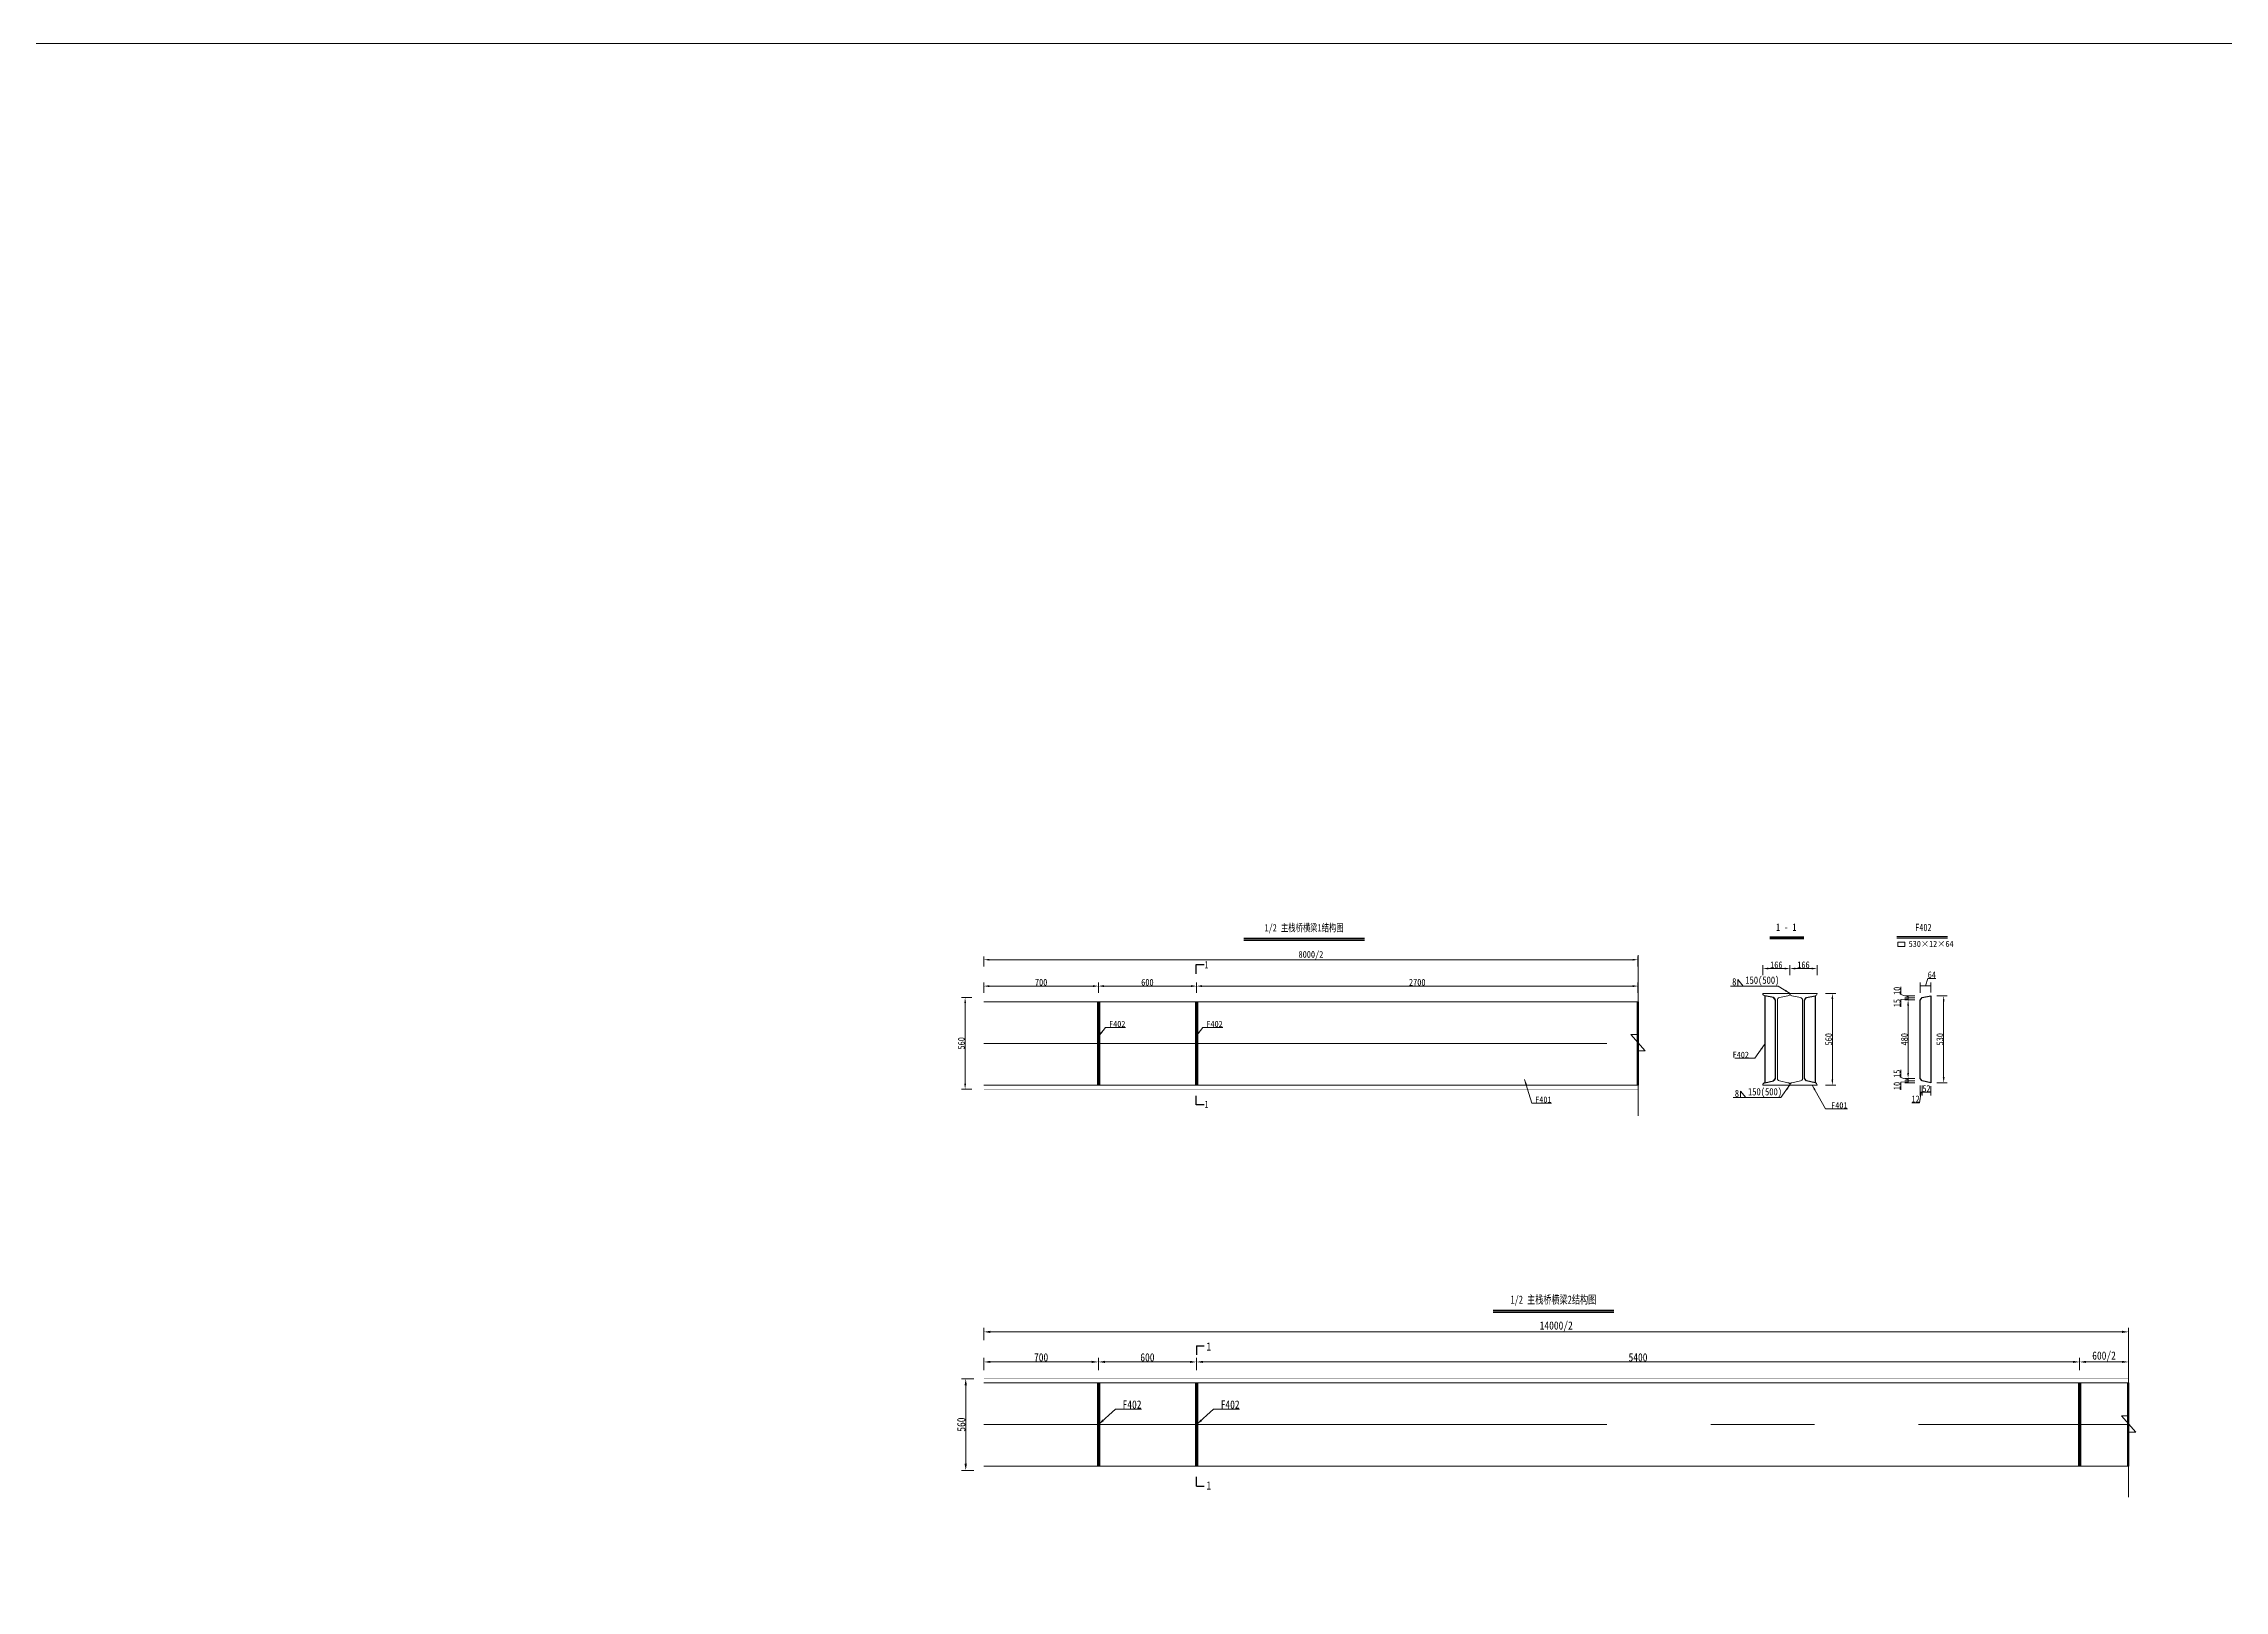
# Model space of a CAD drawing. Header units: millimetres. Extents: x -724662 to -98163, y -2532159 to 119496.
# Drawn here: x -100903 to -100769.7, y 114547.5 to 114642.1 of the extents above; entities that cross this region are included whole.
import ezdxf

# ---------------------------------------------------------------- set-up
doc = ezdxf.new("R2010")
doc.units = ezdxf.units.MM
doc.header["$LTSCALE"] = 20
doc.linetypes.add('CENTER2', pattern=[28.575, 19.05, -3.175, 3.175, -3.175])
doc.layers.get('0').update_dxf_attribs({"lineweight": 25})
for name, color, linetype, lineweight in [('中心线', 3, 'CENTER2', 13), ('文本', 7, 'Continuous', 13), ('标注', 1, 'Continuous', 13), ('粗实线', 7, 'Continuous', 25), ('细实线', 1, 'Continuous', 13)]:
    doc.layers.add(name, color=color, linetype=linetype, lineweight=lineweight)
doc.layers.add('钢构CAD-工字钢', color=6, linetype='Continuous')
doc.styles.get("Standard").update_dxf_attribs({"font": 'simsun.ttf', "width": 0.85})
doc.styles.add('文本1', font='simsun.ttf', dxfattribs={"width": 0.71, "height": 2.2})
doc.dimstyles.new('100-1÷5', dxfattribs={"dimscale": 0.2, "dimtxt": 2.5, "dimasz": 2, "dimexe": 1.25, "dimexo": 1.25, "dimgap": 0.125, "dimtad": 1, "dimdec": 0, "dimlfac": 100, "dimdsep": 46, "dimtxsty": 'Standard', "dimcen": 0.001, "dimclrd": 256, "dimclre": 256, "dimclrt": 7, "dimadec": 4, "dimazin": 2, "dimtfac": 1, "dimtdec": 0, "dimtmove": 1, "dimatfit": 2, "dimfxlon": 1, "dimlwd": -1, "dimlwe": -1, "dimarcsym": 0})
doc.dimstyles.new('100-1÷6', dxfattribs={"dimscale": 0.166667, "dimtxt": 2.5, "dimasz": 2, "dimexe": 1.25, "dimexo": 1.25, "dimgap": 0.125, "dimtad": 1, "dimdec": 0, "dimlfac": 100, "dimdsep": 46, "dimtxsty": 'Standard', "dimcen": 0.001, "dimclrd": 256, "dimclre": 256, "dimclrt": 7, "dimadec": 4, "dimazin": 2, "dimtfac": 1, "dimtdec": 0, "dimtmove": 1, "dimatfit": 2, "dimfxlon": 1, "dimlwd": -1, "dimlwe": -1, "dimarcsym": 0})

# ---------------------------------------------------------------- blocks, each defined once
blk = doc.blocks.new('*D714')
at = {"layer": 'Defpoints', "color": 0, "transparency": 16777216}
for p in [(-100845.51, 114583.76), (-100846.66, 114578.16), (-100845.51, 114578.16)]:
    blk.add_point(p, dxfattribs=at)
at = {"layer": '标注', "transparency": 16777216}
for p, q in [((-100846.24, 114583.76), (-100846.87, 114583.76)), ((-100846.66, 114583.42), (-100846.66, 114578.49))]:
    blk.add_line(p, q, dxfattribs=at)
at = {"layer": '标注', "linetype": 'ByBlock', "transparency": 16777216}
blk.add_line((-100846.24, 114578.16), (-100846.87, 114578.16), dxfattribs=at)
at = {"layer": '标注', "transparency": 16777216}
for points in [[(-100846.71, 114583.42), (-100846.6, 114583.42), (-100846.66, 114583.76)], [(-100846.71, 114578.49), (-100846.6, 114578.49), (-100846.66, 114578.16)]]:
    blk.add_solid(points, dxfattribs=at)
at = {"layer": '标注', "color": 7, "transparency": 16777216, "insert": (-100846.89, 114580.96), "char_height": 0.417, "attachment_point": 5, "rotation": 90}
blk.add_mtext('560', dxfattribs=at)
blk = doc.blocks.new('*D715')
at = {"layer": 'Defpoints', "color": 0, "transparency": 16777216}
for p in [(-100838.51, 114584.46), (-100845.51, 114583.76), (-100838.51, 114583.51)]:
    blk.add_point(p, dxfattribs=at)
at = {"layer": '标注', "transparency": 16777216}
for p, q in [((-100845.51, 114584.04), (-100845.51, 114584.67)), ((-100845.17, 114584.46), (-100838.84, 114584.46))]:
    blk.add_line(p, q, dxfattribs=at)
at = {"layer": '标注', "linetype": 'ByBlock', "transparency": 16777216}
blk.add_line((-100838.51, 114584.04), (-100838.51, 114584.67), dxfattribs=at)
at = {"layer": '标注', "transparency": 16777216}
for points in [[(-100845.17, 114584.52), (-100845.17, 114584.4), (-100845.51, 114584.46)], [(-100838.84, 114584.52), (-100838.84, 114584.4), (-100838.51, 114584.46)]]:
    blk.add_solid(points, dxfattribs=at)
at = {"layer": '标注', "color": 7, "transparency": 16777216, "insert": (-100842.01, 114584.69), "char_height": 0.417, "attachment_point": 5}
blk.add_mtext('700', dxfattribs=at)
blk = doc.blocks.new('*D716')
at = {"layer": 'Defpoints', "color": 0, "transparency": 16777216}
for p in [(-100832.51, 114584.46), (-100838.51, 114583.51), (-100832.51, 114583.51)]:
    blk.add_point(p, dxfattribs=at)
at = {"layer": '标注', "transparency": 16777216}
for p, q in [((-100838.51, 114584.04), (-100838.51, 114584.67)), ((-100838.17, 114584.46), (-100832.84, 114584.46))]:
    blk.add_line(p, q, dxfattribs=at)
at = {"layer": '标注', "linetype": 'ByBlock', "transparency": 16777216}
blk.add_line((-100832.51, 114584.04), (-100832.51, 114584.67), dxfattribs=at)
at = {"layer": '标注', "transparency": 16777216}
for points in [[(-100838.17, 114584.52), (-100838.17, 114584.4), (-100838.51, 114584.46)], [(-100832.84, 114584.52), (-100832.84, 114584.4), (-100832.51, 114584.46)]]:
    blk.add_solid(points, dxfattribs=at)
at = {"layer": '标注', "color": 7, "transparency": 16777216, "insert": (-100835.51, 114584.69), "char_height": 0.417, "attachment_point": 5}
blk.add_mtext('600', dxfattribs=at)
blk = doc.blocks.new('*D717')
at = {"layer": 'Defpoints', "color": 0, "transparency": 16777216}
for p in [(-100805.51, 114586.07), (-100845.51, 114584.23), (-100805.51, 114583.76)]:
    blk.add_point(p, dxfattribs=at)
at = {"layer": '标注', "transparency": 16777216}
for p, q in [((-100845.51, 114585.65), (-100845.51, 114586.28)), ((-100845.17, 114586.07), (-100805.84, 114586.07))]:
    blk.add_line(p, q, dxfattribs=at)
at = {"layer": '标注', "linetype": 'ByBlock', "transparency": 16777216}
blk.add_line((-100805.51, 114585.65), (-100805.51, 114586.28), dxfattribs=at)
at = {"layer": '标注', "transparency": 16777216}
for points in [[(-100845.17, 114586.13), (-100845.17, 114586.02), (-100845.51, 114586.07)], [(-100805.84, 114586.13), (-100805.84, 114586.02), (-100805.51, 114586.07)]]:
    blk.add_solid(points, dxfattribs=at)
at = {"layer": '标注', "color": 7, "transparency": 16777216, "insert": (-100825.51, 114586.35), "char_height": 0.417, "attachment_point": 5}
blk.add_mtext('8000/2', dxfattribs=at)
blk = doc.blocks.new('*D718')
at = {"layer": 'Defpoints', "color": 0, "transparency": 16777216}
for p in [(-100775.51, 114563.31), (-100845.51, 114560.44), (-100775.51, 114560.44)]:
    blk.add_point(p, dxfattribs=at)
at = {"layer": '标注', "transparency": 16777216}
for p, q in [((-100845.51, 114562.81), (-100845.51, 114563.56)), ((-100845.11, 114563.31), (-100775.91, 114563.31))]:
    blk.add_line(p, q, dxfattribs=at)
at = {"layer": '标注', "linetype": 'ByBlock', "transparency": 16777216}
blk.add_line((-100775.51, 114562.81), (-100775.51, 114563.56), dxfattribs=at)
at = {"layer": '标注', "transparency": 16777216}
for points in [[(-100845.11, 114563.38), (-100845.11, 114563.24), (-100845.51, 114563.31)], [(-100775.91, 114563.38), (-100775.91, 114563.24), (-100775.51, 114563.31)]]:
    blk.add_solid(points, dxfattribs=at)
at = {"layer": '标注', "color": 7, "transparency": 16777216, "insert": (-100810.51, 114563.64), "char_height": 0.5, "attachment_point": 5}
blk.add_mtext('14000/2', dxfattribs=at)
blk = doc.blocks.new('*D719')
at = {"layer": 'Defpoints', "color": 0, "transparency": 16777216}
for p in [(-100845.51, 114560.44), (-100838.51, 114561.47), (-100838.51, 114560.19)]:
    blk.add_point(p, dxfattribs=at)
at = {"layer": '标注', "transparency": 16777216}
for p, q in [((-100845.51, 114560.97), (-100845.51, 114561.72)), ((-100845.11, 114561.47), (-100838.91, 114561.47))]:
    blk.add_line(p, q, dxfattribs=at)
at = {"layer": '标注', "linetype": 'ByBlock', "transparency": 16777216}
blk.add_line((-100838.51, 114560.97), (-100838.51, 114561.72), dxfattribs=at)
at = {"layer": '标注', "transparency": 16777216}
for points in [[(-100845.11, 114561.54), (-100845.11, 114561.41), (-100845.51, 114561.47)], [(-100838.91, 114561.54), (-100838.91, 114561.41), (-100838.51, 114561.47)]]:
    blk.add_solid(points, dxfattribs=at)
at = {"layer": '标注', "color": 7, "transparency": 16777216, "insert": (-100842.01, 114561.75), "char_height": 0.5, "attachment_point": 5}
blk.add_mtext('700', dxfattribs=at)
blk = doc.blocks.new('*D720')
at = {"layer": 'Defpoints', "color": 0, "transparency": 16777216}
for p in [(-100838.51, 114560.19), (-100832.51, 114561.47), (-100832.51, 114560.19)]:
    blk.add_point(p, dxfattribs=at)
at = {"layer": '标注', "transparency": 16777216}
for p, q in [((-100838.51, 114560.97), (-100838.51, 114561.72)), ((-100838.11, 114561.47), (-100832.91, 114561.47))]:
    blk.add_line(p, q, dxfattribs=at)
at = {"layer": '标注', "linetype": 'ByBlock', "transparency": 16777216}
blk.add_line((-100832.51, 114560.97), (-100832.51, 114561.72), dxfattribs=at)
at = {"layer": '标注', "transparency": 16777216}
for points in [[(-100838.11, 114561.54), (-100838.11, 114561.41), (-100838.51, 114561.47)], [(-100832.91, 114561.54), (-100832.91, 114561.41), (-100832.51, 114561.47)]]:
    blk.add_solid(points, dxfattribs=at)
at = {"layer": '标注', "color": 7, "transparency": 16777216, "insert": (-100835.51, 114561.75), "char_height": 0.5, "attachment_point": 5}
blk.add_mtext('600', dxfattribs=at)
blk = doc.blocks.new('*D721')
at = {"layer": 'Defpoints', "color": 0, "transparency": 16777216}
for p in [(-100832.51, 114560.19), (-100778.51, 114561.47), (-100778.51, 114560.19)]:
    blk.add_point(p, dxfattribs=at)
at = {"layer": '标注', "transparency": 16777216}
for p, q in [((-100832.51, 114560.97), (-100832.51, 114561.72)), ((-100832.11, 114561.47), (-100778.91, 114561.47))]:
    blk.add_line(p, q, dxfattribs=at)
at = {"layer": '标注', "linetype": 'ByBlock', "transparency": 16777216}
blk.add_line((-100778.51, 114560.97), (-100778.51, 114561.72), dxfattribs=at)
at = {"layer": '标注', "transparency": 16777216}
for points in [[(-100832.11, 114561.54), (-100832.11, 114561.41), (-100832.51, 114561.47)], [(-100778.91, 114561.54), (-100778.91, 114561.41), (-100778.51, 114561.47)]]:
    blk.add_solid(points, dxfattribs=at)
at = {"layer": '标注', "color": 7, "transparency": 16777216, "insert": (-100805.51, 114561.75), "char_height": 0.5, "attachment_point": 5}
blk.add_mtext('5400', dxfattribs=at)
blk = doc.blocks.new('*D722')
at = {"layer": 'Defpoints', "color": 0, "transparency": 16777216}
for p in [(-100778.51, 114560.19), (-100775.51, 114561.47), (-100775.51, 114560.19)]:
    blk.add_point(p, dxfattribs=at)
at = {"layer": '标注', "transparency": 16777216}
for p, q in [((-100778.51, 114560.97), (-100778.51, 114561.72)), ((-100778.11, 114561.47), (-100775.91, 114561.47))]:
    blk.add_line(p, q, dxfattribs=at)
at = {"layer": '标注', "linetype": 'ByBlock', "transparency": 16777216}
blk.add_line((-100775.51, 114560.97), (-100775.51, 114561.72), dxfattribs=at)
at = {"layer": '标注', "transparency": 16777216}
for points in [[(-100778.11, 114561.54), (-100778.11, 114561.41), (-100778.51, 114561.47)], [(-100775.91, 114561.54), (-100775.91, 114561.41), (-100775.51, 114561.47)]]:
    blk.add_solid(points, dxfattribs=at)
at = {"layer": '标注', "color": 7, "transparency": 16777216, "insert": (-100777.01, 114561.8), "char_height": 0.5, "attachment_point": 5}
blk.add_mtext('600/2', dxfattribs=at)
blk = doc.blocks.new('*D723')
at = {"layer": 'Defpoints', "color": 0, "transparency": 16777216}
for p in [(-100845.51, 114560.44), (-100846.62, 114554.84), (-100845.51, 114554.84)]:
    blk.add_point(p, dxfattribs=at)
at = {"layer": '标注', "transparency": 16777216}
for p, q in [((-100846.12, 114560.44), (-100846.87, 114560.44)), ((-100846.62, 114560.04), (-100846.62, 114555.24))]:
    blk.add_line(p, q, dxfattribs=at)
at = {"layer": '标注', "linetype": 'ByBlock', "transparency": 16777216}
blk.add_line((-100846.12, 114554.84), (-100846.87, 114554.84), dxfattribs=at)
at = {"layer": '标注', "transparency": 16777216}
for points in [[(-100846.69, 114560.04), (-100846.55, 114560.04), (-100846.62, 114560.44)], [(-100846.69, 114555.24), (-100846.55, 114555.24), (-100846.62, 114554.84)]]:
    blk.add_solid(points, dxfattribs=at)
at = {"layer": '标注', "color": 7, "transparency": 16777216, "insert": (-100846.89, 114557.64), "char_height": 0.5, "attachment_point": 5, "rotation": 90}
blk.add_mtext('560', dxfattribs=at)
blk = doc.blocks.new('*D736')
at = {"layer": 'Defpoints', "color": 0, "transparency": 16777216}
for p in [(-100796.22, 114585.53), (-100797.88, 114584.01), (-100796.22, 114583.12)]:
    blk.add_point(p, dxfattribs=at)
at = {"layer": '标注', "transparency": 16777216}
for p, q in [((-100797.88, 114585.12), (-100797.88, 114585.74)), ((-100797.54, 114585.53), (-100796.55, 114585.53))]:
    blk.add_line(p, q, dxfattribs=at)
at = {"layer": '标注', "linetype": 'ByBlock', "transparency": 16777216}
blk.add_line((-100796.22, 114585.12), (-100796.22, 114585.74), dxfattribs=at)
at = {"layer": '标注', "transparency": 16777216}
for points in [[(-100797.54, 114585.59), (-100797.54, 114585.48), (-100797.88, 114585.53)], [(-100796.55, 114585.59), (-100796.55, 114585.48), (-100796.22, 114585.53)]]:
    blk.add_solid(points, dxfattribs=at)
at = {"layer": '标注', "color": 7, "transparency": 16777216, "insert": (-100797.05, 114585.76), "char_height": 0.417, "attachment_point": 5}
blk.add_mtext('166', dxfattribs=at)
blk = doc.blocks.new('*D737')
at = {"layer": 'Defpoints', "color": 0, "transparency": 16777216}
for p in [(-100794.56, 114585.53), (-100796.22, 114584.01), (-100794.56, 114584.01)]:
    blk.add_point(p, dxfattribs=at)
at = {"layer": '标注', "transparency": 16777216}
for p, q in [((-100796.22, 114585.12), (-100796.22, 114585.74)), ((-100795.88, 114585.53), (-100794.89, 114585.53))]:
    blk.add_line(p, q, dxfattribs=at)
at = {"layer": '标注', "linetype": 'ByBlock', "transparency": 16777216}
blk.add_line((-100794.56, 114585.12), (-100794.56, 114585.74), dxfattribs=at)
at = {"layer": '标注', "transparency": 16777216}
for points in [[(-100795.88, 114585.59), (-100795.88, 114585.48), (-100796.22, 114585.53)], [(-100794.89, 114585.59), (-100794.89, 114585.48), (-100794.56, 114585.53)]]:
    blk.add_solid(points, dxfattribs=at)
at = {"layer": '标注', "color": 7, "transparency": 16777216, "insert": (-100795.39, 114585.76), "char_height": 0.417, "attachment_point": 5}
blk.add_mtext('166', dxfattribs=at)
blk = doc.blocks.new('*D738')
at = {"layer": 'Defpoints', "color": 0, "transparency": 16777216}
for p in [(-100794.56, 114584.01), (-100794.56, 114578.41), (-100793.62, 114578.41)]:
    blk.add_point(p, dxfattribs=at)
at = {"layer": '标注', "transparency": 16777216}
for p, q in [((-100794.04, 114584.01), (-100793.41, 114584.01)), ((-100793.62, 114583.67), (-100793.62, 114578.74))]:
    blk.add_line(p, q, dxfattribs=at)
at = {"layer": '标注', "linetype": 'ByBlock', "transparency": 16777216}
blk.add_line((-100794.04, 114578.41), (-100793.41, 114578.41), dxfattribs=at)
at = {"layer": '标注', "transparency": 16777216}
for points in [[(-100793.68, 114583.67), (-100793.57, 114583.67), (-100793.62, 114584.01)], [(-100793.68, 114578.74), (-100793.57, 114578.74), (-100793.62, 114578.41)]]:
    blk.add_solid(points, dxfattribs=at)
at = {"layer": '标注', "color": 7, "transparency": 16777216, "insert": (-100793.85, 114581.21), "char_height": 0.417, "attachment_point": 5, "rotation": 90}
blk.add_mtext('560', dxfattribs=at)
blk = doc.blocks.new('*D739')
at = {"layer": 'Defpoints', "color": 0, "transparency": 16777216}
for p in [(-100787.61, 114584.47), (-100788.25, 114583.61), (-100787.61, 114583.86)]:
    blk.add_point(p, dxfattribs=at)
at = {"layer": '标注', "transparency": 16777216}
for p, q in [((-100788.25, 114584.05), (-100788.25, 114584.68)), ((-100788.25, 114584.47), (-100787.61, 114584.47)), ((-100788.25, 114584.47), (-100787.61, 114584.47)), ((-100787.93, 114584.47), (-100787.79, 114584.92)), ((-100787.79, 114584.92), (-100787.29, 114584.92))]:
    blk.add_line(p, q, dxfattribs=at)
at = {"layer": '标注', "linetype": 'ByBlock', "transparency": 16777216}
blk.add_line((-100787.61, 114584.07), (-100787.61, 114584.68), dxfattribs=at)
at = {"layer": '标注', "color": 7, "transparency": 16777216, "insert": (-100787.54, 114585.15), "char_height": 0.417, "attachment_point": 5}
blk.add_mtext('64', dxfattribs=at)
blk = doc.blocks.new('*D740')
at = {"layer": 'Defpoints', "color": 0, "transparency": 16777216}
for p in [(-100787.61, 114583.86), (-100787.61, 114578.55), (-100786.82, 114578.55)]:
    blk.add_point(p, dxfattribs=at)
at = {"layer": '标注', "transparency": 16777216}
for p, q in [((-100787.24, 114583.86), (-100786.61, 114583.86)), ((-100786.82, 114583.52), (-100786.82, 114578.89))]:
    blk.add_line(p, q, dxfattribs=at)
at = {"layer": '标注', "linetype": 'ByBlock', "transparency": 16777216}
blk.add_line((-100787.24, 114578.55), (-100786.61, 114578.55), dxfattribs=at)
at = {"layer": '标注', "transparency": 16777216}
for points in [[(-100786.87, 114583.52), (-100786.76, 114583.52), (-100786.82, 114583.86)], [(-100786.87, 114578.89), (-100786.76, 114578.89), (-100786.82, 114578.55)]]:
    blk.add_solid(points, dxfattribs=at)
at = {"layer": '标注', "color": 7, "transparency": 16777216, "insert": (-100787.05, 114581.21), "char_height": 0.417, "attachment_point": 5, "rotation": 90}
blk.add_mtext('530', dxfattribs=at)
blk = doc.blocks.new('*D801')
at = {"layer": 'Defpoints', "color": 0, "transparency": 16777216}
for p in [(-100805.51, 114584.46), (-100832.51, 114583.51), (-100805.51, 114583.51)]:
    blk.add_point(p, dxfattribs=at)
at = {"layer": '标注', "transparency": 16777216}
for p, q in [((-100832.51, 114584.04), (-100832.51, 114584.67)), ((-100832.17, 114584.46), (-100805.84, 114584.46))]:
    blk.add_line(p, q, dxfattribs=at)
at = {"layer": '标注', "linetype": 'ByBlock', "transparency": 16777216}
blk.add_line((-100805.51, 114584.04), (-100805.51, 114584.67), dxfattribs=at)
at = {"layer": '标注', "transparency": 16777216}
for points in [[(-100832.17, 114584.52), (-100832.17, 114584.4), (-100832.51, 114584.46)], [(-100805.84, 114584.52), (-100805.84, 114584.4), (-100805.51, 114584.46)]]:
    blk.add_solid(points, dxfattribs=at)
at = {"layer": '标注', "color": 7, "transparency": 16777216, "insert": (-100819.01, 114584.69), "char_height": 0.417, "attachment_point": 5}
blk.add_mtext('2700', dxfattribs=at)
blk = doc.blocks.new('*D803')
at = {"layer": 'Defpoints', "color": 0, "transparency": 16777216}
for p in [(-100788.25, 114578.81), (-100788.13, 114578.66), (-100788.13, 114577.97)]:
    blk.add_point(p, dxfattribs=at)
at = {"layer": '标注', "transparency": 16777216}
for p, q in [((-100788.19, 114577.97), (-100788.3, 114577.33)), ((-100788.25, 114578.38), (-100788.25, 114577.76)), ((-100788.25, 114577.97), (-100788.13, 114577.97)), ((-100788.25, 114577.97), (-100788.13, 114577.97)), ((-100788.3, 114577.33), (-100788.76, 114577.33))]:
    blk.add_line(p, q, dxfattribs=at)
at = {"layer": '标注', "linetype": 'ByBlock', "transparency": 16777216}
blk.add_line((-100788.13, 114578.38), (-100788.13, 114577.76), dxfattribs=at)
at = {"layer": '标注', "color": 7, "transparency": 16777216, "insert": (-100788.53, 114577.56), "char_height": 0.417, "attachment_point": 5}
blk.add_mtext('12', dxfattribs=at)
blk = doc.blocks.new('*D804')
at = {"layer": 'Defpoints', "color": 0, "transparency": 16777216}
for p in [(-100788.13, 114578.66), (-100787.61, 114578.55), (-100787.61, 114577.97)]:
    blk.add_point(p, dxfattribs=at)
at = {"layer": '标注', "transparency": 16777216}
for p, q in [((-100788.13, 114578.38), (-100788.13, 114577.76)), ((-100788.13, 114577.97), (-100787.61, 114577.97))]:
    blk.add_line(p, q, dxfattribs=at)
at = {"layer": '标注', "linetype": 'ByBlock', "transparency": 16777216}
blk.add_line((-100787.61, 114578.34), (-100787.61, 114577.76), dxfattribs=at)
at = {"layer": '标注', "color": 7, "transparency": 16777216, "insert": (-100787.87, 114578.19), "char_height": 0.417, "attachment_point": 5}
blk.add_mtext('52', dxfattribs=at)
blk = doc.blocks.new('*D805')
at = {"layer": 'Defpoints', "color": 0, "transparency": 16777216}
for p in [(-100788.99, 114583.75), (-100788.13, 114583.75), (-100787.61, 114583.86)]:
    blk.add_point(p, dxfattribs=at)
at = {"layer": '标注', "transparency": 16777216}
for p, q in [((-100789.44, 114583.94), (-100789.44, 114584.41)), ((-100788.99, 114583.81), (-100789.44, 114583.94)), ((-100788.58, 114583.86), (-100789.2, 114583.86)), ((-100788.99, 114583.86), (-100788.99, 114583.75)), ((-100788.99, 114583.86), (-100788.99, 114583.75))]:
    blk.add_line(p, q, dxfattribs=at)
at = {"layer": '标注', "linetype": 'ByBlock', "transparency": 16777216}
blk.add_line((-100788.58, 114583.75), (-100789.2, 114583.75), dxfattribs=at)
at = {"layer": '标注', "color": 7, "transparency": 16777216, "insert": (-100789.67, 114584.17), "char_height": 0.417, "attachment_point": 5, "rotation": 90}
blk.add_mtext('10', dxfattribs=at)
blk = doc.blocks.new('*D806')
at = {"layer": 'Defpoints', "color": 0, "transparency": 16777216}
for p in [(-100788.99, 114583.61), (-100788.25, 114583.61), (-100788.13, 114583.75)]:
    blk.add_point(p, dxfattribs=at)
at = {"layer": '标注', "transparency": 16777216}
for p, q in [((-100788.99, 114583.68), (-100789.44, 114583.65)), ((-100789.44, 114583.65), (-100789.44, 114583.19)), ((-100788.58, 114583.75), (-100789.2, 114583.75)), ((-100788.99, 114583.75), (-100788.99, 114583.61)), ((-100788.99, 114583.75), (-100788.99, 114583.61))]:
    blk.add_line(p, q, dxfattribs=at)
at = {"layer": '标注', "linetype": 'ByBlock', "transparency": 16777216}
blk.add_line((-100788.58, 114583.61), (-100789.2, 114583.61), dxfattribs=at)
at = {"layer": '标注', "color": 7, "transparency": 16777216, "insert": (-100789.67, 114583.42), "char_height": 0.417, "attachment_point": 5, "rotation": 90}
blk.add_mtext('15', dxfattribs=at)
blk = doc.blocks.new('*D807')
at = {"layer": 'Defpoints', "color": 0, "transparency": 16777216}
for p in [(-100788.25, 114583.61), (-100788.99, 114578.81), (-100788.25, 114578.81)]:
    blk.add_point(p, dxfattribs=at)
at = {"layer": '标注', "transparency": 16777216}
for p, q in [((-100788.58, 114583.61), (-100789.2, 114583.61)), ((-100788.99, 114583.27), (-100788.99, 114579.14))]:
    blk.add_line(p, q, dxfattribs=at)
at = {"layer": '标注', "linetype": 'ByBlock', "transparency": 16777216}
blk.add_line((-100788.58, 114578.81), (-100789.2, 114578.81), dxfattribs=at)
at = {"layer": '标注', "transparency": 16777216}
for points in [[(-100789.05, 114583.27), (-100788.94, 114583.27), (-100788.99, 114583.61)], [(-100789.05, 114579.14), (-100788.94, 114579.14), (-100788.99, 114578.81)]]:
    blk.add_solid(points, dxfattribs=at)
at = {"layer": '标注', "color": 7, "transparency": 16777216, "insert": (-100789.22, 114581.21), "char_height": 0.417, "attachment_point": 5, "rotation": 90}
blk.add_mtext('480', dxfattribs=at)
blk = doc.blocks.new('*D808')
at = {"layer": 'Defpoints', "color": 0, "transparency": 16777216}
for p in [(-100788.99, 114578.66), (-100788.25, 114578.81), (-100788.13, 114578.66)]:
    blk.add_point(p, dxfattribs=at)
at = {"layer": '标注', "transparency": 16777216}
for p, q in [((-100789.44, 114578.87), (-100789.44, 114579.33)), ((-100788.99, 114578.73), (-100789.44, 114578.87)), ((-100788.58, 114578.81), (-100789.2, 114578.81)), ((-100788.99, 114578.81), (-100788.99, 114578.66)), ((-100788.99, 114578.81), (-100788.99, 114578.66))]:
    blk.add_line(p, q, dxfattribs=at)
at = {"layer": '标注', "linetype": 'ByBlock', "transparency": 16777216}
blk.add_line((-100788.58, 114578.66), (-100789.2, 114578.66), dxfattribs=at)
at = {"layer": '标注', "color": 7, "transparency": 16777216, "insert": (-100789.67, 114579.1), "char_height": 0.417, "attachment_point": 5, "rotation": 90}
blk.add_mtext('15', dxfattribs=at)
blk = doc.blocks.new('*D809')
at = {"layer": 'Defpoints', "color": 0, "transparency": 16777216}
for p in [(-100788.99, 114578.55), (-100788.13, 114578.66), (-100787.61, 114578.55)]:
    blk.add_point(p, dxfattribs=at)
at = {"layer": '标注', "transparency": 16777216}
for p, q in [((-100788.99, 114578.61), (-100789.44, 114578.59)), ((-100789.44, 114578.59), (-100789.44, 114578.12)), ((-100788.58, 114578.66), (-100789.2, 114578.66)), ((-100788.99, 114578.66), (-100788.99, 114578.55)), ((-100788.99, 114578.66), (-100788.99, 114578.55))]:
    blk.add_line(p, q, dxfattribs=at)
at = {"layer": '标注', "linetype": 'ByBlock', "transparency": 16777216}
blk.add_line((-100788.58, 114578.55), (-100789.2, 114578.55), dxfattribs=at)
at = {"layer": '标注', "color": 7, "transparency": 16777216, "insert": (-100789.67, 114578.35), "char_height": 0.417, "attachment_point": 5, "rotation": 90}
blk.add_mtext('10', dxfattribs=at)

msp = doc.modelspace()

# ---------------------------------------------------------------- linework, layer by layer
for p, q in [((-100832.5185, 114562.4621), (-100832.0419, 114562.4621)), ((-100832.5185, 114562.4621), (-100832.5185, 114561.8969)), ((-100832.5185, 114553.8744), (-100832.5185, 114554.4396)), ((-100832.5185, 114553.8744), (-100832.0419, 114553.8744))]:
    msp.add_line(p, q)
for points in [[(-100832.5236, 114585.2136), (-100832.5236, 114585.7788), (-100832.047, 114585.7788)], [(-100832.047, 114577.1912), (-100832.5236, 114577.1912), (-100832.5236, 114577.7564)]]:
    msp.add_lwpolyline(points)
at = {"color": 0}
for points in [[(-100797.2327, 114578.6579), (-100797.109, 114578.8056), (-100797.109, 114583.6056), (-100797.2327, 114583.7532), (-100797.7528, 114583.8579), (-100797.7528, 114578.5532)], [(-100795.2003, 114578.6579), (-100795.324, 114578.8056), (-100795.324, 114583.6056), (-100795.2003, 114583.7532), (-100794.6802, 114583.8579), (-100794.6802, 114578.5532)], [(-100788.1268, 114578.6579), (-100788.2505, 114578.8056), (-100788.2505, 114583.6056), (-100788.1268, 114583.7532), (-100787.6067, 114583.8579), (-100787.6067, 114578.5532)]]:
    msp.add_lwpolyline(points, close=True, dxfattribs=at)
at = {"layer": '中心线', "ltscale": 0.1}
for p, q in [((-100845.5077, 114580.9553), (-100805.4705, 114580.9553)), ((-100845.5077, 114557.6385), (-100775.4705, 114557.6385))]:
    msp.add_line(p, q, dxfattribs=at)
for points in [[(-100805.5077, 114586.3593), (-100805.5077, 114581.496), (-100805.9449, 114581.496), (-100805.0706, 114580.4994), (-100805.5077, 114580.4994), (-100805.5077, 114576.5271)], [(-100775.5077, 114563.0426), (-100775.5077, 114558.1793), (-100775.9449, 114558.1793), (-100775.0706, 114557.1827), (-100775.5077, 114557.1827), (-100775.5077, 114553.2104)]]:
    msp.add_lwpolyline(points, dxfattribs=at)
at = {"layer": '标注', "color": 0}
for p, q in [((-100799.4072, 114584.8649), (-100799.4072, 114584.4638)), ((-100799.4072, 114584.8649), (-100799.0844, 114584.4638)), ((-100799.2442, 114578.0387), (-100799.2442, 114577.6375)), ((-100799.2442, 114578.0387), (-100798.9214, 114577.6375))]:
    msp.add_line(p, q, dxfattribs=at)
at = {"layer": '标注'}
for points in [[(-101125.3772, 114642.1078), (-100637.2088, 114642.1078), (-100636.2929, 114250.1929), (-101124.4612, 114250.1929)], [(-100789.1974, 114586.888), (-100789.6183, 114586.888), (-100789.6183, 114587.1441), (-100789.1974, 114587.1441)]]:
    msp.add_lwpolyline(points, close=True, dxfattribs=at)
at = {"layer": '粗实线'}
msp.add_line((-100789.6771, 114587.4916), (-100786.5892, 114587.4916), dxfattribs=at)
at = {"layer": '粗实线', "lineweight": 40}
for points in [[(-100829.6187, 114587.3629), (-100822.2409, 114587.3629)], [(-100797.439, 114587.4514), (-100795.364, 114587.4514)], [(-100814.373, 114564.609), (-100806.9951, 114564.609)]]:
    msp.add_lwpolyline(points, dxfattribs=at)
at = {"layer": '细实线'}
for p, q in [((-100829.6187, 114587.2563), (-100822.2409, 114587.2563)), ((-100797.439, 114587.3448), (-100795.364, 114587.3448)), ((-100789.6771, 114587.3859), (-100786.5892, 114587.3859)), ((-100814.373, 114564.5024), (-100806.9951, 114564.5024))]:
    msp.add_line(p, q, dxfattribs=at)
at = {"layer": '细实线', "color": 0}
for p, q in [((-100845.5077, 114583.5053), (-100805.5077, 114583.5053)), ((-100845.5077, 114578.4053), (-100805.5077, 114578.4053)), ((-100845.5077, 114560.1885), (-100775.5077, 114560.1885)), ((-100845.5077, 114555.0885), (-100775.5077, 114555.0885))]:
    msp.add_line(p, q, dxfattribs=at)
at = {"layer": '细实线'}
for points in [[(-100797.0465, 114578.4056), (-100796.2165, 114578.4056, 0.36344654), (-100796.3402, 114578.5532), (-100796.8603, 114578.6579, -0.350947), (-100796.984, 114578.8056), (-100796.984, 114583.6056, -0.36344654), (-100796.8603, 114583.7532), (-100796.3402, 114583.8579, 0.36344654), (-100796.2165, 114584.0056), (-100797.8765, 114584.0056, 0.36344654), (-100797.7528, 114583.8579), (-100797.2327, 114583.7532, -0.350947), (-100797.109, 114583.6056), (-100797.109, 114578.8056, -0.36344654), (-100797.2327, 114578.6579), (-100797.7528, 114578.5532, 0.36344654), (-100797.8765, 114578.4056)], [(-100795.3865, 114578.4056), (-100794.5565, 114578.4056, 0.36344654), (-100794.6802, 114578.5532), (-100795.2003, 114578.6579, -0.350947), (-100795.324, 114578.8056), (-100795.324, 114583.6056, -0.36344654), (-100795.2003, 114583.7532), (-100794.6802, 114583.8579, 0.36344654), (-100794.5565, 114584.0056), (-100796.2165, 114584.0056, 0.36344654), (-100796.0928, 114583.8579), (-100795.5727, 114583.7532, -0.350947), (-100795.449, 114583.6056), (-100795.449, 114578.8056, -0.36344654), (-100795.5727, 114578.6579), (-100796.0928, 114578.5532, 0.36344654), (-100796.2165, 114578.4056)]]:
    msp.add_lwpolyline(points, format="xyb", close=True, dxfattribs=at)
at = {"layer": '钢构CAD-工字钢'}
for p, q in [((-100838.5677, 114583.5053), (-100838.5677, 114578.4053)), ((-100838.4477, 114583.5053), (-100838.4477, 114578.4053)), ((-100832.5677, 114583.5053), (-100832.5677, 114578.4053)), ((-100832.4477, 114583.5053), (-100832.4477, 114578.4053)), ((-100805.5677, 114583.5053), (-100805.5677, 114578.4053)), ((-100838.5677, 114560.1885), (-100838.5677, 114555.0885)), ((-100838.4477, 114560.1885), (-100838.4477, 114555.0885)), ((-100832.5677, 114560.1885), (-100832.5677, 114555.0885)), ((-100832.4477, 114560.1885), (-100832.4477, 114555.0885)), ((-100778.5677, 114560.1885), (-100778.5677, 114555.0885)), ((-100778.4477, 114560.1885), (-100778.4477, 114555.0885)), ((-100775.5677, 114560.1885), (-100775.5677, 114555.0885))]:
    msp.add_line(p, q, dxfattribs=at)
at = {"layer": '钢构CAD-工字钢', "color": 3}
for p, q in [((-100838.5077, 114583.5053), (-100838.5077, 114578.4053)), ((-100832.5077, 114583.5053), (-100832.5077, 114578.4053)), ((-100805.5077, 114583.5053), (-100805.5077, 114578.4053)), ((-100838.5077, 114560.1885), (-100838.5077, 114555.0885)), ((-100832.5077, 114560.1885), (-100832.5077, 114555.0885)), ((-100778.5077, 114560.1885), (-100778.5077, 114555.0885)), ((-100775.5077, 114560.1885), (-100775.5077, 114555.0885))]:
    msp.add_line(p, q, dxfattribs=at)
at = {"layer": '钢构CAD-工字钢', "color": 0, "const_width": 0.005}
for points in [[(-100805.5077, 114583.7553), (-100845.5077, 114583.7553), (-100845.5077, 114578.1553), (-100805.5077, 114578.1553)], [(-100775.5077, 114560.4385), (-100845.5077, 114560.4385), (-100845.5077, 114554.8385), (-100775.5077, 114554.8385)]]:
    msp.add_lwpolyline(points, dxfattribs=at)

# ---------------------------------------------------------------- texts
at = {"char_height": 0.5, "width": 0.616371}
for insert, attachment_point in [((-100831.8963, 114562.668), 1), ((-100831.8963, 114553.6685), 7)]:
    msp.add_mtext('1', dxfattribs=dict(at, insert=insert, attachment_point=attachment_point))
at = {"layer": '文本', "width": 8.736085, "attachment_point": 5, "style": '文本1'}
for s, insert, char_height in [('1/2 主栈桥横梁1结构图', (-100825.9299, 114587.9753), 0.45), ('1 - 1', (-100796.4464, 114588.0638), 0.45), ('F402', (-100788.0583, 114588.0432), 0.45), ('1', (-100831.9014, 114585.7681), 0.45), ('1', (-100831.9014, 114577.2271), 0.45), ('1/2 主栈桥横梁2结构图', (-100810.6842, 114565.2214), 0.5)]:
    msp.add_mtext(s, dxfattribs=dict(at, insert=insert, char_height=char_height))
at = {"layer": '标注', "insert": (-100789.9555, 114587.0412), "char_height": 0.375, "width": 3.89394, "attachment_point": 4}
msp.add_mtext('    530×12×64', dxfattribs=at)
at = {"layer": '标注', "color": 0, "char_height": 0.45, "attachment_point": 1}
for s, insert, width in [('8', (-100799.7528, 114584.9486), 0.19926), ('150(500)', (-100798.9473, 114585.0509), 0.581101), ('8', (-100799.5898, 114578.1224), 0.19926), ('150(500)', (-100798.7843, 114578.2247), 0.581101)]:
    msp.add_mtext(s, dxfattribs=dict(at, insert=insert, width=width))
at = {"layer": '标注', "color": 0, "attachment_point": 9}
for s, insert, char_height in [('F402', (-100836.8548, 114581.9491), 0.375), ('F402', (-100830.9023, 114581.9491), 0.375), ('F402', (-100798.7237, 114580.0675), 0.375), ('F401', (-100810.7962, 114577.3231), 0.375), ('F402', (-100835.8715, 114558.6074), 0.5), ('F402', (-100829.8727, 114558.6074), 0.5)]:
    msp.add_mtext(s, dxfattribs=dict(at, insert=insert, char_height=char_height))
at = {"layer": '标注', "color": 7, "insert": (-100793.6981, 114576.9739), "char_height": 0.375, "attachment_point": 7}
msp.add_mtext('F401', dxfattribs=at)

# ---------------------------------------------------------------- dimensions: what is measured, and where the dimension line sits
at = {"layer": '标注'}
for base, p1, p2, text, dimstyle, picture, middle in [((-100805.5077, 114586.0711), (-100845.5077, 114584.2323), (-100805.5077, 114583.7553), '8000/2', '100-1÷6', '*D717', (-100825.5077, 114586.3456)), ((-100775.5077, 114563.3107), (-100845.5077, 114560.4385), (-100775.5077, 114560.4385), '14000/2', '100-1÷5', '*D718', (-100810.5077, 114563.6402)), ((-100775.5077, 114561.4748), (-100778.5077, 114560.1885), (-100775.5077, 114560.1885), '600/2', '100-1÷5', '*D722', (-100777.0077, 114561.8042))]:
    dim = msp.add_linear_dim(base=base, p1=p1, p2=p2, text=text, dimstyle=dimstyle, dxfattribs=at)
    dim.commit()
    dim.dimension.update_dxf_attribs({"geometry": picture, "text_midpoint": middle})
for base, p1, p2, dimstyle, picture, middle in [((-100796.2165, 114585.533), (-100797.8765, 114584.0056), (-100796.2165, 114583.124), '100-1÷6', '*D736', (-100797.0465, 114585.7622)), ((-100794.5565, 114585.533), (-100796.2165, 114584.0056), (-100794.5565, 114584.0056), '100-1÷6', '*D737', (-100795.3865, 114585.7622)), ((-100838.5077, 114584.4597), (-100845.5077, 114583.7553), (-100838.5077, 114583.5053), '100-1÷6', '*D715', (-100842.0077, 114584.6889)), ((-100832.5077, 114584.4597), (-100838.5077, 114583.5053), (-100832.5077, 114583.5053), '100-1÷6', '*D716', (-100835.5077, 114584.6889)), ((-100805.5077, 114584.4597), (-100832.5077, 114583.5053), (-100805.5077, 114583.5053), '100-1÷6', '*D801', (-100819.0077, 114584.6889)), ((-100787.6067, 114584.4699), (-100788.2505, 114583.6056), (-100787.6067, 114583.8579), '100-1÷6', '*D739', (-100787.7734, 114585.147)), ((-100838.5077, 114561.4748), (-100845.5077, 114560.4385), (-100838.5077, 114560.1885), '100-1÷5', '*D719', (-100842.0077, 114561.7498)), ((-100832.5077, 114561.4748), (-100838.5077, 114560.1885), (-100832.5077, 114560.1885), '100-1÷5', '*D720', (-100835.5077, 114561.7498)), ((-100778.5077, 114561.4748), (-100832.5077, 114560.1885), (-100778.5077, 114560.1885), '100-1÷5', '*D721', (-100805.5077, 114561.7498))]:
    dim = msp.add_linear_dim(base=base, p1=p1, p2=p2, dimstyle=dimstyle, dxfattribs=at)
    dim.commit()
    dim.dimension.update_dxf_attribs({"geometry": picture, "text_midpoint": middle})
for base, p1, p2, dimstyle, picture, middle in [((-100788.9918, 114583.7532), (-100787.6067, 114583.8579), (-100788.1268, 114583.7532), '100-1÷6', '*D805', (-100789.6689, 114583.9608)), ((-100846.659, 114578.1553), (-100845.5077, 114583.7553), (-100845.5077, 114578.1553), '100-1÷6', '*D714', (-100846.8882, 114580.9553)), ((-100793.6225, 114578.4056), (-100794.5565, 114584.0056), (-100794.5565, 114578.4056), '100-1÷6', '*D738', (-100793.8517, 114581.2056)), ((-100788.9918, 114578.8056), (-100788.2505, 114583.6056), (-100788.2505, 114578.8056), '100-1÷6', '*D807', (-100789.2209, 114581.2056)), ((-100786.8185, 114578.5532), (-100787.6067, 114583.8579), (-100787.6067, 114578.5532), '100-1÷6', '*D740', (-100787.0477, 114581.2056)), ((-100788.9918, 114578.6579), (-100788.2505, 114578.8056), (-100788.1268, 114578.6579), '100-1÷6', '*D808', (-100789.6689, 114578.8869)), ((-100846.6196, 114554.8385), (-100845.5077, 114560.4385), (-100845.5077, 114554.8385), '100-1÷5', '*D723', (-100846.8946, 114557.6385))]:
    dim = msp.add_linear_dim(base=base, p1=p1, p2=p2, angle=90, dimstyle=dimstyle, dxfattribs=at)
    dim.commit()
    dim.dimension.update_dxf_attribs({"geometry": picture, "text_midpoint": middle})
for base, p1, p2, picture, middle in [((-100788.9918, 114583.6056), (-100788.1268, 114583.7532), (-100788.2505, 114583.6056), '*D806', (-100789.4417, 114583.628)), ((-100788.9918, 114578.5532), (-100788.1268, 114578.6579), (-100787.6067, 114578.5532), '*D809', (-100789.4411, 114578.5666))]:
    dim = msp.add_linear_dim(base=base, p1=p1, p2=p2, angle=90, dimstyle='100-1÷6', dxfattribs=at)
    dim.commit()
    dim.dimension.update_dxf_attribs({"geometry": picture, "text_midpoint": middle, "dimtype": 160})
for base, p1, p2, picture, middle in [((-100788.1268, 114577.9658), (-100788.2505, 114578.8056), (-100788.1268, 114578.6579), '*D803', (-100788.3246, 114577.3304)), ((-100787.6067, 114577.9658), (-100788.1268, 114578.6579), (-100787.6067, 114578.5532), '*D804', (-100787.8668, 114577.9658))]:
    dim = msp.add_linear_dim(base=base, p1=p1, p2=p2, dimstyle='100-1÷6', dxfattribs=at)
    dim.commit()
    dim.dimension.update_dxf_attribs({"geometry": picture, "text_midpoint": middle, "dimtype": 160})

# ---------------------------------------------------------------- leaders
for points in [[(-100796.2121, 114584.0095), (-100796.9334, 114584.4638), (-100799.8441, 114584.4638)], [(-100796.2165, 114578.4238), (-100796.7704, 114577.6375), (-100799.6811, 114577.6375)]]:
    msp.add_leader(points, dimstyle='100-1÷6', dxfattribs=at)
at = {"layer": '标注', "color": 0, "annotation_type": 0, "has_hookline": 1, "hookline_direction": 0}
for points, text_width in [([(-100838.5021, 114581.3819), (-100838.0815, 114581.9283), (-100837.7481, 114581.9283)], 0.8726), ([(-100832.5497, 114581.3819), (-100832.1291, 114581.9283), (-100831.7957, 114581.9283)], 0.8726), ([(-100812.4436, 114578.7543), (-100812.0051, 114577.3023), (-100811.6718, 114577.3023)], 0.8547)]:
    msp.add_leader(points, dimstyle='100-1÷6', dxfattribs=dict(at, text_width=text_width))
at = {"layer": '标注', "annotation_type": 0, "has_hookline": 1}
for points, dimstyle, hookline_direction, text_width in [([(-100797.7739, 114580.8883), (-100798.3695, 114580.0467), (-100798.7029, 114580.0467)], '100-1÷6', 1, 0.8726), ([(-100838.5077, 114557.6385), (-100837.4599, 114558.5824), (-100837.0599, 114558.5824)], '100-1÷5', 0, 1.1634), ([(-100832.5089, 114557.6385), (-100831.4611, 114558.5824), (-100831.0611, 114558.5824)], '100-1÷5', 0, 1.1634)]:
    msp.add_leader(points, dimstyle=dimstyle, dxfattribs=dict(at, hookline_direction=hookline_direction, text_width=text_width))
at = {"layer": '标注', "annotation_type": 0, "has_hookline": 1, "hookline_direction": 0}
msp.add_leader([(-100794.8587, 114578.4056), (-100794.0523, 114576.953), (-100793.719, 114576.953)], dimstyle='100-1÷6', dxfattribs=at)

doc.saveas('drawing.dxf')
